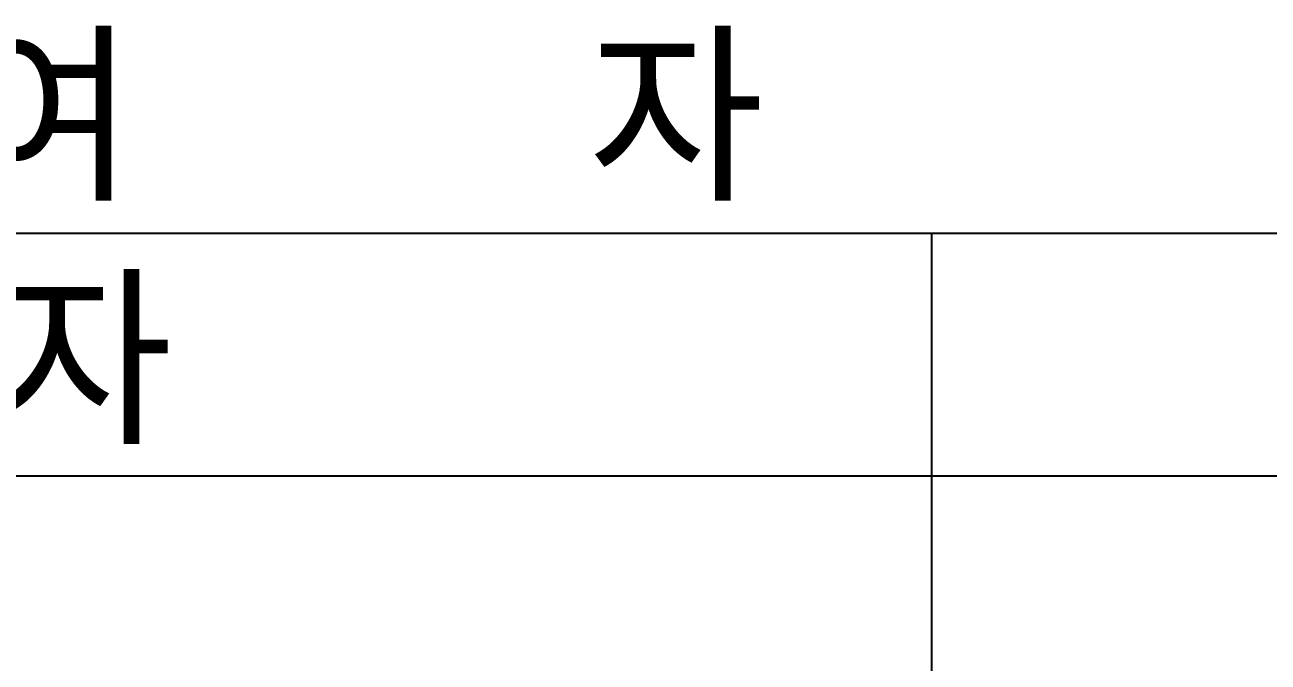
# Model space of a CAD drawing. Header units: millimetres. Extents: x 381 to 2337, y -50 to 586.
# Drawn here: x 986.52 to 1017.61, y 8.73 to 24.65 of the extents above; entities that cross this region are included whole.
import ezdxf
from ezdxf.enums import TextEntityAlignment as Align

# ---------------------------------------------------------------- set-up
doc = ezdxf.new("R2010")
doc.units = ezdxf.units.MM
doc.header["$LTSCALE"] = 10
doc.layers.add('box', color=7, linetype='Continuous')
doc.styles.add('hong', font='GulimChe.ttf', dxfattribs={"width": 0.9999})

msp = doc.modelspace()

# ---------------------------------------------------------------- linework, layer by layer
at = {"layer": 'box'}
for p, q in [((857.856, 19.442), (1079.108, 19.442)), ((1009.194, 19.442), (1009.194, -5.445))]:
    msp.add_line(p, q, dxfattribs=at)
msp.add_lwpolyline([(1212.895, 13.373), (427.964, 13.373)], dxfattribs=at)

# ---------------------------------------------------------------- texts
at = {"color": 7, "style": 'hong', "width": 0.99}
for s, p in [('과     업     참     여     자', (971.36, 22.403)), ('분 야 별 책 임 자', (971.36, 16.32))]:
    msp.add_text(s, height=3.54028, dxfattribs=at).set_placement(p, align=Align.MIDDLE_CENTER)

doc.saveas('drawing.dxf')
